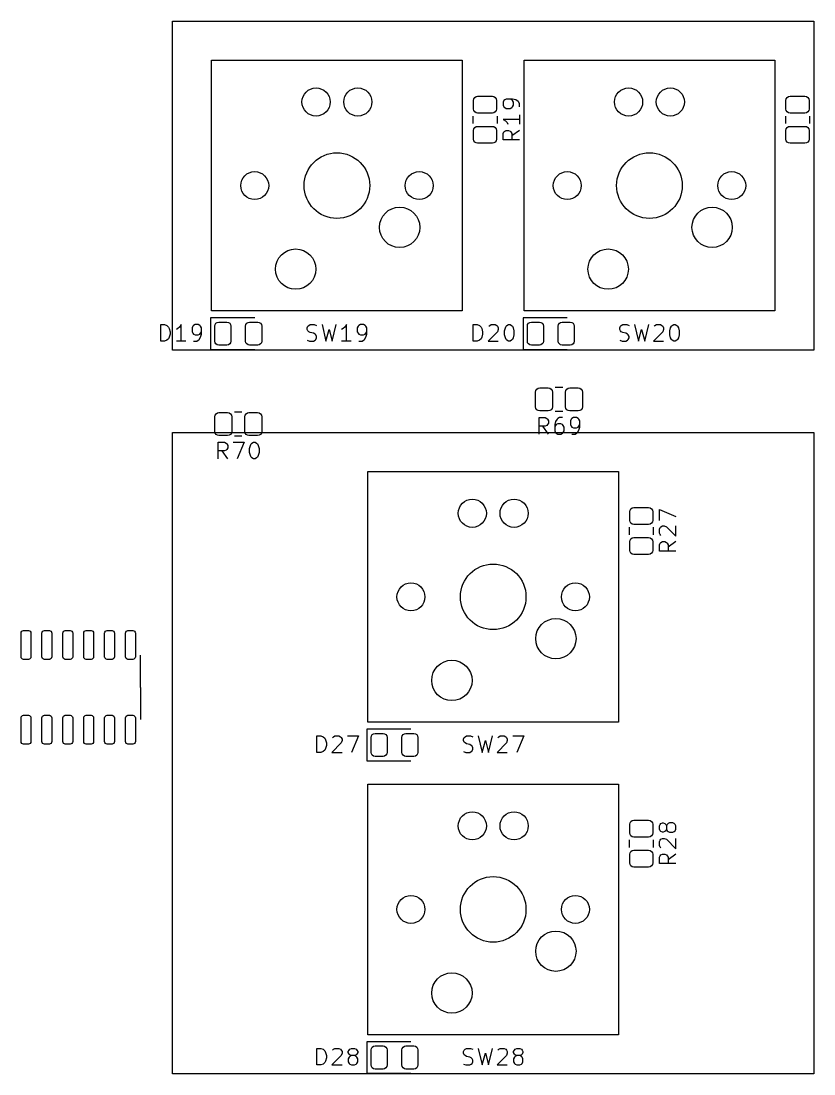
# Model space of a CAD drawing. Header units: millimetres. Extents: x 0 to 485, y -84 to 360.
# Drawn here: x 327.8 to 376, y 129 to 193 of the extents above; entities that cross this region are included whole.
import ezdxf

# ---------------------------------------------------------------- set-up
doc = ezdxf.new("R2010")
doc.units = ezdxf.units.MM
doc.layers.get('0').update_dxf_attribs({"lineweight": 25})
doc.layers.add('Import', color=16, linetype='Continuous', lineweight=25, true_color=0x800000)

msp = doc.modelspace()

# ---------------------------------------------------------------- linework, layer by layer
for p, q in [((337, 173), (337, 193)), ((337, 193), (376, 193)), ((376, 193), (376, 173)), ((376, 173), (337, 173)), ((337, 129), (337, 168)), ((337, 168), (376, 168)), ((376, 168), (376, 129)), ((376, 129), (337, 129))]:
    msp.add_line(p, q)
at = {"layer": 'Import', "flags": 128}
for points in [[(339.38, 190.62), (354.62, 190.62)], [(339.38, 175.38), (339.38, 190.62)], [(354.62, 190.62), (354.62, 175.38)], [(358.38, 190.62), (373.62, 190.62)], [(358.38, 175.38), (358.38, 190.62)], [(373.62, 190.62), (373.62, 175.38)], [(356.45, 188.425), (356.5457, 188.406), (356.6268, 188.3518), (356.681, 188.2707), (356.7, 188.175), (356.7, 187.65), (356.681, 187.5543), (356.6268, 187.4732), (356.5457, 187.419), (356.45, 187.4), (355.55, 187.4), (355.4543, 187.419), (355.3732, 187.4732), (355.319, 187.5543), (355.3, 187.65), (355.3, 188.175), (355.319, 188.2707), (355.3732, 188.3518), (355.4543, 188.406), (355.55, 188.425), (356.45, 188.425)], [(357.1524, 188.1667), (357.1048, 188.0714)], [(357.2001, 188.2143), (357.1524, 188.1667)], [(357.2953, 188.2619), (357.2001, 188.2143)], [(357.6762, 188.2619), (357.2953, 188.2619)], [(357.6286, 188.2143), (357.5334, 188.2619)], [(357.6762, 188.1667), (357.6286, 188.2143)], [(357.8667, 188.2143), (357.6762, 188.2619)], [(357.7239, 188.0714), (357.6762, 188.1667)], [(358.0096, 188.1191), (357.8667, 188.2143)], [(375.45, 188.425), (375.5457, 188.406), (375.6268, 188.3518), (375.681, 188.2707), (375.7, 188.175), (375.7, 187.65), (375.681, 187.5543), (375.6268, 187.4732), (375.5457, 187.419), (375.45, 187.4), (374.55, 187.4), (374.4543, 187.419), (374.3732, 187.4732), (374.319, 187.5543), (374.3, 187.65), (374.3, 188.175), (374.319, 188.2707), (374.3732, 188.3518), (374.4543, 188.406), (374.55, 188.425), (375.45, 188.425)], [(357.1048, 188.0714), (357.1048, 187.881)], [(357.1048, 187.881), (357.1524, 187.7857)], [(357.1524, 187.7857), (357.2001, 187.7381)], [(357.2001, 187.7381), (357.2953, 187.6905)], [(357.2953, 187.6905), (357.5334, 187.6905)], [(357.5334, 187.6905), (357.6286, 187.7381)], [(357.6286, 187.7381), (357.6762, 187.7857)], [(357.6762, 187.7857), (357.7239, 187.881)], [(357.7239, 187.881), (357.7239, 188.0714)], [(358.0572, 188.0714), (358.0096, 188.1191)], [(358.1048, 187.9762), (358.0572, 188.0714)], [(358.1048, 187.7857), (358.1048, 187.9762)], [(355.265, 187.2271), (355.265, 186.7729)], [(356.735, 187.2271), (356.735, 186.7729)], [(358.1048, 187.0238), (357.1048, 187.0238)], [(357.1048, 187.0238), (357.2477, 186.9286)], [(357.2477, 186.9286), (357.3429, 186.8333)], [(358.1048, 187.3095), (358.1048, 186.7381)], [(374.265, 187.2271), (374.265, 186.7729)], [(375.735, 187.2271), (375.735, 186.7729)], [(356.45, 186.6), (356.5457, 186.581), (356.6268, 186.5268), (356.681, 186.4457), (356.7, 186.35), (356.7, 185.825), (356.681, 185.7293), (356.6268, 185.6482), (356.5457, 185.594), (356.45, 185.575), (355.55, 185.575), (355.4543, 185.594), (355.3732, 185.6482), (355.319, 185.7293), (355.3, 185.825), (355.3, 186.35), (355.319, 186.4457), (355.3732, 186.5268), (355.4543, 186.581), (355.55, 186.6), (356.45, 186.6)], [(357.1048, 186.1667), (357.1524, 186.2619)], [(357.1524, 186.2619), (357.2001, 186.3095)], [(357.2001, 186.3095), (357.2953, 186.3572)], [(357.2953, 186.3572), (357.4382, 186.3572)], [(357.3429, 186.8333), (357.3905, 186.7381)], [(357.4382, 186.3572), (357.5334, 186.3095)], [(357.5334, 186.3095), (357.581, 186.2619)], [(357.581, 186.2619), (357.6286, 186.1667)], [(358.1048, 186.3572), (357.6286, 186.0238)], [(375.45, 186.6), (375.5457, 186.581), (375.6268, 186.5268), (375.681, 186.4457), (375.7, 186.35), (375.7, 185.825), (375.681, 185.7293), (375.6268, 185.6482), (375.5457, 185.594), (375.45, 185.575), (374.55, 185.575), (374.4543, 185.594), (374.3732, 185.6482), (374.319, 185.7293), (374.3, 185.825), (374.3, 186.35), (374.319, 186.4457), (374.3732, 186.5268), (374.4543, 186.581), (374.55, 186.6), (375.45, 186.6)], [(357.1048, 185.7857), (357.1048, 186.1667)], [(358.1048, 185.7857), (357.1048, 185.7857)], [(357.6286, 186.1667), (357.6286, 185.7857)], [(354.62, 175.38), (339.38, 175.38)], [(373.62, 175.38), (358.38, 175.38)], [(339.315, 174.96), (339.315, 173.04)], [(342, 174.96), (339.315, 174.96)], [(358.315, 174.96), (358.315, 173.04)], [(361, 174.96), (358.315, 174.96)], [(336.2857, 173.5452), (336.2857, 174.5452)], [(336.2857, 174.5452), (336.5238, 174.5452)], [(336.5238, 174.5452), (336.6667, 174.4976)], [(336.6667, 174.4976), (336.7619, 174.4023)], [(336.7619, 174.4023), (336.8095, 174.3071)], [(336.8095, 174.3071), (336.8571, 174.1166)], [(336.8571, 174.1166), (336.8571, 173.9738)], [(337.3333, 174.3071), (337.2381, 174.2595)], [(337.4286, 174.4023), (337.3333, 174.3071)], [(337.5238, 174.5452), (337.4286, 174.4023)], [(337.5238, 173.5452), (337.5238, 174.5452)], [(338.2381, 174.45), (338.1905, 174.3547)], [(338.1905, 174.3547), (338.1905, 174.1166)], [(338.1905, 174.1166), (338.2381, 174.0214)], [(338.2857, 174.4976), (338.2381, 174.45)], [(338.381, 174.5452), (338.2857, 174.4976)], [(338.5714, 174.5452), (338.381, 174.5452)], [(338.6667, 174.4976), (338.5714, 174.5452)], [(338.7143, 174.45), (338.6667, 174.4976)], [(338.7619, 174.3547), (338.7143, 174.45)], [(338.7143, 174.0214), (338.7619, 174.1166)], [(338.7619, 173.9738), (338.7619, 174.3547)], [(339.575, 174.4563), (339.5936, 174.5495), (339.6464, 174.6286), (339.7255, 174.6815), (339.8188, 174.7), (340.3062, 174.7), (340.3995, 174.6815), (340.4786, 174.6286), (340.5314, 174.5495), (340.55, 174.4563), (340.55, 173.5438), (340.5314, 173.4505), (340.4786, 173.3714), (340.3995, 173.3186), (340.3062, 173.3), (339.8188, 173.3), (339.7255, 173.3186), (339.6464, 173.3714), (339.5936, 173.4505), (339.575, 173.5438), (339.575, 174.4563)], [(341.45, 174.4563), (341.4686, 174.5495), (341.5214, 174.6286), (341.6005, 174.6815), (341.6938, 174.7), (342.1812, 174.7), (342.2745, 174.6815), (342.3536, 174.6286), (342.4064, 174.5495), (342.425, 174.4563), (342.425, 173.5438), (342.4064, 173.4505), (342.3536, 173.3714), (342.2745, 173.3186), (342.1812, 173.3), (341.6938, 173.3), (341.6005, 173.3186), (341.5214, 173.3714), (341.4686, 173.4505), (341.45, 173.5438), (341.45, 174.4563)], [(345.1905, 174.3547), (345.2381, 174.45)], [(345.1905, 174.2595), (345.1905, 174.3547)], [(345.2381, 174.1642), (345.1905, 174.2595)], [(345.2381, 174.45), (345.2857, 174.4976)], [(345.2857, 174.1166), (345.2381, 174.1642)], [(345.2857, 174.4976), (345.381, 174.5452)], [(345.381, 174.069), (345.2857, 174.1166)], [(345.381, 174.5452), (345.619, 174.5452)], [(345.619, 174.5452), (345.7619, 174.4976)], [(346.0952, 174.5452), (346.3333, 173.5452)], [(346.3333, 173.5452), (346.5238, 174.2595)], [(346.5238, 174.2595), (346.7143, 173.5452)], [(346.7143, 173.5452), (346.9524, 174.5452)], [(347.381, 174.3071), (347.2857, 174.2595)], [(347.4762, 174.4023), (347.381, 174.3071)], [(347.5714, 174.5452), (347.4762, 174.4023)], [(347.5714, 173.5452), (347.5714, 174.5452)], [(348.2857, 174.45), (348.2381, 174.3547)], [(348.2381, 174.3547), (348.2381, 174.1166)], [(348.2381, 174.1166), (348.2857, 174.0214)], [(348.3333, 174.4976), (348.2857, 174.45)], [(348.4286, 174.5452), (348.3333, 174.4976)], [(348.619, 174.5452), (348.4286, 174.5452)], [(348.7143, 174.4976), (348.619, 174.5452)], [(348.7619, 174.45), (348.7143, 174.4976)], [(348.8095, 174.3547), (348.7619, 174.45)], [(348.7619, 174.0214), (348.8095, 174.1166)], [(348.8095, 173.9738), (348.8095, 174.3547)], [(355.2857, 173.5452), (355.2857, 174.5452)], [(355.2857, 174.5452), (355.5238, 174.5452)], [(355.5238, 174.5452), (355.6667, 174.4976)], [(355.6667, 174.4976), (355.7619, 174.4023)], [(355.7619, 174.4023), (355.8095, 174.3071)], [(355.8095, 174.3071), (355.8571, 174.1166)], [(355.8571, 174.1166), (355.8571, 173.9738)], [(356.7619, 174.1166), (356.1905, 173.5452)], [(356.2381, 174.45), (356.2857, 174.4976)], [(356.2857, 174.4976), (356.381, 174.5452)], [(356.381, 174.5452), (356.619, 174.5452)], [(356.619, 174.5452), (356.7143, 174.4976)], [(356.7143, 174.4976), (356.7619, 174.45)], [(356.7619, 174.45), (356.8095, 174.3547)], [(356.8095, 174.2595), (356.7619, 174.1166)], [(356.8095, 174.3547), (356.8095, 174.2595)], [(357.1905, 174.1642), (357.2381, 174.3547)], [(357.1905, 173.9261), (357.1905, 174.1642)], [(357.2381, 174.3547), (357.2857, 174.45)], [(357.2857, 174.45), (357.3333, 174.4976)], [(357.3333, 174.4976), (357.4286, 174.5452)], [(357.4286, 174.5452), (357.5238, 174.5452)], [(357.5238, 174.5452), (357.619, 174.4976)], [(357.619, 174.4976), (357.6667, 174.45)], [(357.6667, 174.45), (357.7143, 174.3547)], [(357.7143, 174.3547), (357.7619, 174.1642)], [(357.7619, 174.1642), (357.7619, 173.9261)], [(358.575, 174.4563), (358.5936, 174.5495), (358.6464, 174.6286), (358.7255, 174.6815), (358.8188, 174.7), (359.3062, 174.7), (359.3995, 174.6815), (359.4786, 174.6286), (359.5314, 174.5495), (359.55, 174.4563), (359.55, 173.5438), (359.5314, 173.4505), (359.4786, 173.3714), (359.3995, 173.3186), (359.3062, 173.3), (358.8188, 173.3), (358.7255, 173.3186), (358.6464, 173.3714), (358.5936, 173.4505), (358.575, 173.5438), (358.575, 174.4563)], [(360.45, 174.4563), (360.4686, 174.5495), (360.5214, 174.6286), (360.6005, 174.6815), (360.6938, 174.7), (361.1812, 174.7), (361.2745, 174.6815), (361.3536, 174.6286), (361.4064, 174.5495), (361.425, 174.4563), (361.425, 173.5438), (361.4064, 173.4505), (361.3536, 173.3714), (361.2745, 173.3186), (361.1812, 173.3), (360.6938, 173.3), (360.6005, 173.3186), (360.5214, 173.3714), (360.4686, 173.4505), (360.45, 173.5438), (360.45, 174.4563)], [(364.1905, 174.3547), (364.2381, 174.45)], [(364.1905, 174.2595), (364.1905, 174.3547)], [(364.2381, 174.1642), (364.1905, 174.2595)], [(364.2381, 174.45), (364.2857, 174.4976)], [(364.2857, 174.1166), (364.2381, 174.1642)], [(364.2857, 174.4976), (364.381, 174.5452)], [(364.381, 174.069), (364.2857, 174.1166)], [(364.381, 174.5452), (364.619, 174.5452)], [(364.619, 174.5452), (364.7619, 174.4976)], [(365.0952, 174.5452), (365.3333, 173.5452)], [(365.3333, 173.5452), (365.5238, 174.2595)], [(365.5238, 174.2595), (365.7143, 173.5452)], [(365.7143, 173.5452), (365.9524, 174.5452)], [(366.8095, 174.1166), (366.2381, 173.5452)], [(366.2857, 174.45), (366.3333, 174.4976)], [(366.3333, 174.4976), (366.4286, 174.5452)], [(366.4286, 174.5452), (366.6667, 174.5452)], [(366.6667, 174.5452), (366.7619, 174.4976)], [(366.7619, 174.4976), (366.8095, 174.45)], [(366.8095, 174.45), (366.8571, 174.3547)], [(366.8571, 174.2595), (366.8095, 174.1166)], [(366.8571, 174.3547), (366.8571, 174.2595)], [(367.2381, 174.1642), (367.2857, 174.3547)], [(367.2381, 173.9261), (367.2381, 174.1642)], [(367.2857, 174.3547), (367.3333, 174.45)], [(367.3333, 174.45), (367.381, 174.4976)], [(367.381, 174.4976), (367.4762, 174.5452)], [(367.4762, 174.5452), (367.5714, 174.5452)], [(367.5714, 174.5452), (367.6667, 174.4976)], [(367.6667, 174.4976), (367.7143, 174.45)], [(367.7143, 174.45), (367.7619, 174.3547)], [(367.7619, 174.3547), (367.8095, 174.1642)], [(367.8095, 174.1642), (367.8095, 173.9261)], [(336.5238, 173.5452), (336.2857, 173.5452)], [(336.6667, 173.5928), (336.5238, 173.5452)], [(336.7619, 173.688), (336.6667, 173.5928)], [(336.8095, 173.7833), (336.7619, 173.688)], [(336.8571, 173.9738), (336.8095, 173.7833)], [(337.8095, 173.5452), (337.2381, 173.5452)], [(338.2381, 174.0214), (338.2857, 173.9738)], [(338.2857, 173.9738), (338.381, 173.9261)], [(338.2857, 173.5452), (338.4762, 173.5452)], [(338.381, 173.9261), (338.5714, 173.9261)], [(338.4762, 173.5452), (338.5714, 173.5928)], [(338.5714, 173.9261), (338.6667, 173.9738)], [(338.5714, 173.5928), (338.619, 173.6404)], [(338.619, 173.6404), (338.7143, 173.7833)], [(338.6667, 173.9738), (338.7143, 174.0214)], [(338.7143, 173.7833), (338.7619, 173.9738)], [(345.1905, 173.5928), (345.3333, 173.5452)], [(345.3333, 173.5452), (345.5714, 173.5452)], [(345.5714, 174.0214), (345.381, 174.069)], [(345.6667, 173.9738), (345.5714, 174.0214)], [(345.5714, 173.5452), (345.6667, 173.5928)], [(345.7143, 173.9261), (345.6667, 173.9738)], [(345.6667, 173.5928), (345.7143, 173.6404)], [(345.7619, 173.8309), (345.7143, 173.9261)], [(345.7143, 173.6404), (345.7619, 173.7357)], [(345.7619, 173.7357), (345.7619, 173.8309)], [(347.8571, 173.5452), (347.2857, 173.5452)], [(348.2857, 174.0214), (348.3333, 173.9738)], [(348.3333, 173.9738), (348.4286, 173.9261)], [(348.3333, 173.5452), (348.5238, 173.5452)], [(348.4286, 173.9261), (348.619, 173.9261)], [(348.5238, 173.5452), (348.619, 173.5928)], [(348.619, 173.9261), (348.7143, 173.9738)], [(348.619, 173.5928), (348.6667, 173.6404)], [(348.6667, 173.6404), (348.7619, 173.7833)], [(348.7143, 173.9738), (348.7619, 174.0214)], [(348.7619, 173.7833), (348.8095, 173.9738)], [(355.5238, 173.5452), (355.2857, 173.5452)], [(355.6667, 173.5928), (355.5238, 173.5452)], [(355.7619, 173.688), (355.6667, 173.5928)], [(355.8095, 173.7833), (355.7619, 173.688)], [(355.8571, 173.9738), (355.8095, 173.7833)], [(356.1905, 173.5452), (356.8095, 173.5452)], [(357.2381, 173.7357), (357.1905, 173.9261)], [(357.2857, 173.6404), (357.2381, 173.7357)], [(357.3333, 173.5928), (357.2857, 173.6404)], [(357.4286, 173.5452), (357.3333, 173.5928)], [(357.5238, 173.5452), (357.4286, 173.5452)], [(357.619, 173.5928), (357.5238, 173.5452)], [(357.6667, 173.6404), (357.619, 173.5928)], [(357.7143, 173.7357), (357.6667, 173.6404)], [(357.7619, 173.9261), (357.7143, 173.7357)], [(364.1905, 173.5928), (364.3333, 173.5452)], [(364.3333, 173.5452), (364.5714, 173.5452)], [(364.5714, 174.0214), (364.381, 174.069)], [(364.6667, 173.9738), (364.5714, 174.0214)], [(364.5714, 173.5452), (364.6667, 173.5928)], [(364.7143, 173.9261), (364.6667, 173.9738)], [(364.6667, 173.5928), (364.7143, 173.6404)], [(364.7619, 173.8309), (364.7143, 173.9261)], [(364.7143, 173.6404), (364.7619, 173.7357)], [(364.7619, 173.7357), (364.7619, 173.8309)], [(366.2381, 173.5452), (366.8571, 173.5452)], [(367.2857, 173.7357), (367.2381, 173.9261)], [(367.3333, 173.6404), (367.2857, 173.7357)], [(367.381, 173.5928), (367.3333, 173.6404)], [(367.4762, 173.5452), (367.381, 173.5928)], [(367.5714, 173.5452), (367.4762, 173.5452)], [(367.6667, 173.5928), (367.5714, 173.5452)], [(367.7143, 173.6404), (367.6667, 173.5928)], [(367.7619, 173.7357), (367.7143, 173.6404)], [(367.8095, 173.9261), (367.7619, 173.7357)], [(339.315, 173.04), (342, 173.04)], [(358.315, 173.04), (361, 173.04)], [(360.1, 169.55), (360.081, 169.4543), (360.0268, 169.3732), (359.9457, 169.319), (359.85, 169.3), (359.325, 169.3), (359.2293, 169.319), (359.1482, 169.3732), (359.094, 169.4543), (359.075, 169.55), (359.075, 170.45), (359.094, 170.5457), (359.1482, 170.6268), (359.2293, 170.681), (359.325, 170.7), (359.85, 170.7), (359.9457, 170.681), (360.0268, 170.6268), (360.081, 170.5457), (360.1, 170.45), (360.1, 169.55)], [(360.7271, 170.735), (360.2729, 170.735)], [(361.925, 169.55), (361.906, 169.4543), (361.8518, 169.3732), (361.7707, 169.319), (361.675, 169.3), (361.15, 169.3), (361.0543, 169.319), (360.9732, 169.3732), (360.919, 169.4543), (360.9, 169.55), (360.9, 170.45), (360.919, 170.5457), (360.9732, 170.6268), (361.0543, 170.681), (361.15, 170.7), (361.675, 170.7), (361.7707, 170.681), (361.8518, 170.6268), (361.906, 170.5457), (361.925, 170.45), (361.925, 169.55)], [(340.6, 168.05), (340.581, 167.9543), (340.5268, 167.8732), (340.4457, 167.819), (340.35, 167.8), (339.825, 167.8), (339.7293, 167.819), (339.6482, 167.8732), (339.594, 167.9543), (339.575, 168.05), (339.575, 168.95), (339.594, 169.0457), (339.6482, 169.1268), (339.7293, 169.181), (339.825, 169.2), (340.35, 169.2), (340.4457, 169.181), (340.5268, 169.1268), (340.581, 169.0457), (340.6, 168.95), (340.6, 168.05)], [(341.2271, 169.235), (340.7729, 169.235)], [(342.425, 168.05), (342.406, 167.9543), (342.3518, 167.8732), (342.2707, 167.819), (342.175, 167.8), (341.65, 167.8), (341.5543, 167.819), (341.4732, 167.8732), (341.419, 167.9543), (341.4, 168.05), (341.4, 168.95), (341.419, 169.0457), (341.4732, 169.1268), (341.5543, 169.181), (341.65, 169.2), (342.175, 169.2), (342.2707, 169.181), (342.3518, 169.1268), (342.406, 169.0457), (342.425, 168.95), (342.425, 168.05)], [(360.7271, 169.265), (360.2729, 169.265)], [(359.2857, 167.8952), (359.2857, 168.8952)], [(359.2857, 168.8952), (359.6667, 168.8952)], [(359.6667, 168.3714), (359.2857, 168.3714)], [(359.8571, 167.8952), (359.5238, 168.3714)], [(359.6667, 168.8952), (359.7619, 168.8476)], [(359.7619, 168.419), (359.6667, 168.3714)], [(359.7619, 168.8476), (359.8095, 168.8)], [(359.8095, 168.4666), (359.7619, 168.419)], [(359.8095, 168.8), (359.8571, 168.7047)], [(359.8571, 168.5619), (359.8095, 168.4666)], [(359.8571, 168.7047), (359.8571, 168.5619)], [(360.2857, 168.6571), (360.2381, 168.4666)], [(360.2381, 168.4666), (360.2381, 168.0857)], [(360.2857, 168.419), (360.2381, 168.3238)], [(360.381, 168.8), (360.2857, 168.6571)], [(360.3333, 168.4666), (360.2857, 168.419)], [(360.4286, 168.5142), (360.3333, 168.4666)], [(360.4286, 168.8476), (360.381, 168.8)], [(360.5238, 168.8952), (360.4286, 168.8476)], [(360.619, 168.5142), (360.4286, 168.5142)], [(360.7143, 168.8952), (360.5238, 168.8952)], [(360.7143, 168.4666), (360.619, 168.5142)], [(360.7619, 168.419), (360.7143, 168.4666)], [(360.8095, 168.3238), (360.7619, 168.419)], [(360.8095, 168.0857), (360.8095, 168.3238)], [(361.2381, 168.8), (361.1905, 168.7047)], [(361.1905, 168.7047), (361.1905, 168.4666)], [(361.1905, 168.4666), (361.2381, 168.3714)], [(361.2857, 168.8476), (361.2381, 168.8)], [(361.2381, 168.3714), (361.2857, 168.3238)], [(361.381, 168.8952), (361.2857, 168.8476)], [(361.2857, 168.3238), (361.381, 168.2761)], [(361.5714, 168.8952), (361.381, 168.8952)], [(361.6667, 168.8476), (361.5714, 168.8952)], [(361.5714, 168.2761), (361.6667, 168.3238)], [(361.7143, 168.8), (361.6667, 168.8476)], [(361.6667, 168.3238), (361.7143, 168.3714)], [(361.7619, 168.7047), (361.7143, 168.8)], [(361.7143, 168.3714), (361.7619, 168.4666)], [(361.7143, 168.1333), (361.7619, 168.3238)], [(361.7619, 168.3238), (361.7619, 168.7047)], [(341.2271, 167.765), (340.7729, 167.765)], [(360.2381, 168.0857), (360.2857, 167.9904)], [(360.2857, 167.9904), (360.3333, 167.9428)], [(360.3333, 167.9428), (360.4286, 167.8952)], [(360.4286, 167.8952), (360.619, 167.8952)], [(360.619, 167.8952), (360.7143, 167.9428)], [(360.7143, 167.9428), (360.7619, 167.9904)], [(360.7619, 167.9904), (360.8095, 168.0857)], [(361.2857, 167.8952), (361.4762, 167.8952)], [(361.381, 168.2761), (361.5714, 168.2761)], [(361.4762, 167.8952), (361.5714, 167.9428)], [(361.5714, 167.9428), (361.619, 167.9904)], [(361.619, 167.9904), (361.7143, 168.1333)], [(339.7857, 166.3952), (339.7857, 167.3952)], [(339.7857, 167.3952), (340.1667, 167.3952)], [(340.1667, 167.3952), (340.2619, 167.3476)], [(340.2619, 167.3476), (340.3095, 167.3)], [(340.3095, 167.3), (340.3571, 167.2047)], [(340.3571, 167.0619), (340.3095, 166.9666)], [(340.3571, 167.2047), (340.3571, 167.0619)], [(340.6905, 167.3952), (341.3571, 167.3952)], [(341.3571, 167.3952), (340.9286, 166.3952)], [(341.6905, 167.0142), (341.7381, 167.2047)], [(341.7381, 167.2047), (341.7857, 167.3)], [(341.7857, 167.3), (341.8333, 167.3476)], [(341.8333, 167.3476), (341.9286, 167.3952)], [(341.9286, 167.3952), (342.0238, 167.3952)], [(342.0238, 167.3952), (342.119, 167.3476)], [(342.119, 167.3476), (342.1667, 167.3)], [(342.1667, 167.3), (342.2143, 167.2047)], [(342.2143, 167.2047), (342.2619, 167.0142)], [(340.1667, 166.8714), (339.7857, 166.8714)], [(340.3571, 166.3952), (340.0238, 166.8714)], [(340.2619, 166.919), (340.1667, 166.8714)], [(340.3095, 166.9666), (340.2619, 166.919)], [(341.6905, 166.7761), (341.6905, 167.0142)], [(341.7381, 166.5857), (341.6905, 166.7761)], [(341.7857, 166.4904), (341.7381, 166.5857)], [(341.8333, 166.4428), (341.7857, 166.4904)], [(341.9286, 166.3952), (341.8333, 166.4428)], [(342.119, 166.4428), (342.0238, 166.3952)], [(342.1667, 166.4904), (342.119, 166.4428)], [(342.2143, 166.5857), (342.1667, 166.4904)], [(342.2619, 166.7761), (342.2143, 166.5857)], [(342.2619, 167.0142), (342.2619, 166.7761)], [(342.0238, 166.3952), (341.9286, 166.3952)], [(348.88, 165.62), (364.12, 165.62)], [(348.88, 150.38), (348.88, 165.62)], [(364.12, 165.62), (364.12, 150.38)], [(365.95, 163.425), (366.0457, 163.406), (366.1268, 163.3518), (366.181, 163.2707), (366.2, 163.175), (366.2, 162.65), (366.181, 162.5543), (366.1268, 162.4732), (366.0457, 162.419), (365.95, 162.4), (365.05, 162.4), (364.9543, 162.419), (364.8732, 162.4732), (364.819, 162.5543), (364.8, 162.65), (364.8, 163.175), (364.819, 163.2707), (364.8732, 163.3518), (364.9543, 163.406), (365.05, 163.425), (365.95, 163.425)], [(366.6048, 162.6429), (366.6048, 163.3095)], [(366.6048, 163.3095), (367.6048, 162.881)], [(364.765, 162.2271), (364.765, 161.7729)], [(366.235, 162.2271), (366.235, 161.7729)], [(366.6048, 162.1191), (366.6524, 162.2143)], [(366.6048, 161.881), (366.6048, 162.1191)], [(366.6524, 162.2143), (366.7001, 162.2619)], [(366.7001, 162.2619), (366.7953, 162.3095)], [(366.7953, 162.3095), (366.8905, 162.3095)], [(366.8905, 162.3095), (367.0334, 162.2619)], [(367.0334, 162.2619), (367.6048, 161.6905)], [(367.6048, 161.6905), (367.6048, 162.3095)], [(365.95, 161.6), (366.0457, 161.581), (366.1268, 161.5268), (366.181, 161.4457), (366.2, 161.35), (366.2, 160.825), (366.181, 160.7293), (366.1268, 160.6482), (366.0457, 160.594), (365.95, 160.575), (365.05, 160.575), (364.9543, 160.594), (364.8732, 160.6482), (364.819, 160.7293), (364.8, 160.825), (364.8, 161.35), (364.819, 161.4457), (364.8732, 161.5268), (364.9543, 161.581), (365.05, 161.6), (365.95, 161.6)], [(366.6524, 161.7857), (366.6048, 161.881)], [(366.7001, 161.7381), (366.6524, 161.7857)], [(366.6524, 161.2619), (366.7001, 161.3095)], [(366.7001, 161.3095), (366.7953, 161.3572)], [(366.7953, 161.3572), (366.9382, 161.3572)], [(366.9382, 161.3572), (367.0334, 161.3095)], [(367.0334, 161.3095), (367.081, 161.2619)], [(367.6048, 161.3572), (367.1286, 161.0238)], [(366.6048, 161.1667), (366.6524, 161.2619)], [(366.6048, 160.7857), (366.6048, 161.1667)], [(367.6048, 160.7857), (366.6048, 160.7857)], [(367.081, 161.2619), (367.1286, 161.1667)], [(367.1286, 161.1667), (367.1286, 160.7857)], [(327.945, 154.2), (327.8876, 154.2114), (327.8389, 154.2439), (327.8064, 154.2926), (327.795, 154.35), (327.795, 155.8), (327.8064, 155.8574), (327.8389, 155.9061), (327.8876, 155.9386), (327.945, 155.95), (328.245, 155.95), (328.3024, 155.9386), (328.3511, 155.9061), (328.3836, 155.8574), (328.395, 155.8), (328.395, 154.35), (328.3836, 154.2926), (328.3511, 154.2439), (328.3024, 154.2114), (328.245, 154.2), (327.945, 154.2)], [(329.215, 154.2), (329.1576, 154.2114), (329.1089, 154.2439), (329.0764, 154.2926), (329.065, 154.35), (329.065, 155.8), (329.0764, 155.8574), (329.1089, 155.9061), (329.1576, 155.9386), (329.215, 155.95), (329.515, 155.95), (329.5724, 155.9386), (329.6211, 155.9061), (329.6536, 155.8574), (329.665, 155.8), (329.665, 154.35), (329.6536, 154.2926), (329.6211, 154.2439), (329.5724, 154.2114), (329.515, 154.2), (329.215, 154.2)], [(330.485, 154.2), (330.4276, 154.2114), (330.3789, 154.2439), (330.3464, 154.2926), (330.335, 154.35), (330.335, 155.8), (330.3464, 155.8574), (330.3789, 155.9061), (330.4276, 155.9386), (330.485, 155.95), (330.785, 155.95), (330.8424, 155.9386), (330.8911, 155.9061), (330.9236, 155.8574), (330.935, 155.8), (330.935, 154.35), (330.9236, 154.2926), (330.8911, 154.2439), (330.8424, 154.2114), (330.785, 154.2), (330.485, 154.2)], [(331.755, 154.2), (331.6976, 154.2114), (331.6489, 154.2439), (331.6164, 154.2926), (331.605, 154.35), (331.605, 155.8), (331.6164, 155.8574), (331.6489, 155.9061), (331.6976, 155.9386), (331.755, 155.95), (332.055, 155.95), (332.1124, 155.9386), (332.1611, 155.9061), (332.1936, 155.8574), (332.205, 155.8), (332.205, 154.35), (332.1936, 154.2926), (332.1611, 154.2439), (332.1124, 154.2114), (332.055, 154.2), (331.755, 154.2)], [(333.025, 154.2), (332.9676, 154.2114), (332.9189, 154.2439), (332.8864, 154.2926), (332.875, 154.35), (332.875, 155.8), (332.8864, 155.8574), (332.9189, 155.9061), (332.9676, 155.9386), (333.025, 155.95), (333.325, 155.95), (333.3824, 155.9386), (333.4311, 155.9061), (333.4636, 155.8574), (333.475, 155.8), (333.475, 154.35), (333.4636, 154.2926), (333.4311, 154.2439), (333.3824, 154.2114), (333.325, 154.2), (333.025, 154.2)], [(334.295, 154.2), (334.2376, 154.2114), (334.1889, 154.2439), (334.1564, 154.2926), (334.145, 154.35), (334.145, 155.8), (334.1564, 155.8574), (334.1889, 155.9061), (334.2376, 155.9386), (334.295, 155.95), (334.595, 155.95), (334.6524, 155.9386), (334.7011, 155.9061), (334.7336, 155.8574), (334.745, 155.8), (334.745, 154.35), (334.7336, 154.2926), (334.7011, 154.2439), (334.6524, 154.2114), (334.595, 154.2), (334.295, 154.2)], [(335.06, 152.5), (335.06, 154.45)], [(335.06, 152.5), (335.06, 150.55)], [(327.945, 149.05), (327.8876, 149.0614), (327.8389, 149.0939), (327.8064, 149.1426), (327.795, 149.2), (327.795, 150.65), (327.8064, 150.7074), (327.8389, 150.7561), (327.8876, 150.7886), (327.945, 150.8), (328.245, 150.8), (328.3024, 150.7886), (328.3511, 150.7561), (328.3836, 150.7074), (328.395, 150.65), (328.395, 149.2), (328.3836, 149.1426), (328.3511, 149.0939), (328.3024, 149.0614), (328.245, 149.05), (327.945, 149.05)], [(329.215, 149.05), (329.1576, 149.0614), (329.1089, 149.0939), (329.0764, 149.1426), (329.065, 149.2), (329.065, 150.65), (329.0764, 150.7074), (329.1089, 150.7561), (329.1576, 150.7886), (329.215, 150.8), (329.515, 150.8), (329.5724, 150.7886), (329.6211, 150.7561), (329.6536, 150.7074), (329.665, 150.65), (329.665, 149.2), (329.6536, 149.1426), (329.6211, 149.0939), (329.5724, 149.0614), (329.515, 149.05), (329.215, 149.05)], [(330.485, 149.05), (330.4276, 149.0614), (330.3789, 149.0939), (330.3464, 149.1426), (330.335, 149.2), (330.335, 150.65), (330.3464, 150.7074), (330.3789, 150.7561), (330.4276, 150.7886), (330.485, 150.8), (330.785, 150.8), (330.8424, 150.7886), (330.8911, 150.7561), (330.9236, 150.7074), (330.935, 150.65), (330.935, 149.2), (330.9236, 149.1426), (330.8911, 149.0939), (330.8424, 149.0614), (330.785, 149.05), (330.485, 149.05)], [(331.755, 149.05), (331.6976, 149.0614), (331.6489, 149.0939), (331.6164, 149.1426), (331.605, 149.2), (331.605, 150.65), (331.6164, 150.7074), (331.6489, 150.7561), (331.6976, 150.7886), (331.755, 150.8), (332.055, 150.8), (332.1124, 150.7886), (332.1611, 150.7561), (332.1936, 150.7074), (332.205, 150.65), (332.205, 149.2), (332.1936, 149.1426), (332.1611, 149.0939), (332.1124, 149.0614), (332.055, 149.05), (331.755, 149.05)], [(333.025, 149.05), (332.9676, 149.0614), (332.9189, 149.0939), (332.8864, 149.1426), (332.875, 149.2), (332.875, 150.65), (332.8864, 150.7074), (332.9189, 150.7561), (332.9676, 150.7886), (333.025, 150.8), (333.325, 150.8), (333.3824, 150.7886), (333.4311, 150.7561), (333.4636, 150.7074), (333.475, 150.65), (333.475, 149.2), (333.4636, 149.1426), (333.4311, 149.0939), (333.3824, 149.0614), (333.325, 149.05), (333.025, 149.05)], [(334.295, 149.05), (334.2376, 149.0614), (334.1889, 149.0939), (334.1564, 149.1426), (334.145, 149.2), (334.145, 150.65), (334.1564, 150.7074), (334.1889, 150.7561), (334.2376, 150.7886), (334.295, 150.8), (334.595, 150.8), (334.6524, 150.7886), (334.7011, 150.7561), (334.7336, 150.7074), (334.745, 150.65), (334.745, 149.2), (334.7336, 149.1426), (334.7011, 149.0939), (334.6524, 149.0614), (334.595, 149.05), (334.295, 149.05)], [(348.815, 149.96), (348.815, 148.04)], [(351.5, 149.96), (348.815, 149.96)], [(364.12, 150.38), (348.88, 150.38)], [(345.7857, 148.5452), (345.7857, 149.5452)], [(345.7857, 149.5452), (346.0238, 149.5452)], [(346.0238, 149.5452), (346.1667, 149.4976)], [(346.1667, 149.4976), (346.2619, 149.4023)], [(346.2619, 149.4023), (346.3095, 149.3071)], [(346.3095, 149.3071), (346.3571, 149.1166)], [(346.7381, 149.45), (346.7857, 149.4976)], [(346.7857, 149.4976), (346.881, 149.5452)], [(346.881, 149.5452), (347.119, 149.5452)], [(347.119, 149.5452), (347.2143, 149.4976)], [(347.2143, 149.4976), (347.2619, 149.45)], [(347.2619, 149.45), (347.3095, 149.3547)], [(347.3095, 149.2595), (347.2619, 149.1166)], [(347.3095, 149.3547), (347.3095, 149.2595)], [(347.6429, 149.5452), (348.3095, 149.5452)], [(348.3095, 149.5452), (347.881, 148.5452)], [(349.075, 149.4563), (349.0936, 149.5495), (349.1464, 149.6286), (349.2255, 149.6815), (349.3188, 149.7), (349.8062, 149.7), (349.8995, 149.6815), (349.9786, 149.6286), (350.0314, 149.5495), (350.05, 149.4563), (350.05, 148.5438), (350.0314, 148.4505), (349.9786, 148.3714), (349.8995, 148.3186), (349.8062, 148.3), (349.3188, 148.3), (349.2255, 148.3186), (349.1464, 148.3714), (349.0936, 148.4505), (349.075, 148.5438), (349.075, 149.4563)], [(350.95, 149.4563), (350.9686, 149.5495), (351.0214, 149.6286), (351.1005, 149.6815), (351.1938, 149.7), (351.6812, 149.7), (351.7745, 149.6815), (351.8536, 149.6286), (351.9064, 149.5495), (351.925, 149.4563), (351.925, 148.5438), (351.9064, 148.4505), (351.8536, 148.3714), (351.7745, 148.3186), (351.6812, 148.3), (351.1938, 148.3), (351.1005, 148.3186), (351.0214, 148.3714), (350.9686, 148.4505), (350.95, 148.5438), (350.95, 149.4563)], [(354.6905, 149.3547), (354.7381, 149.45)], [(354.6905, 149.2595), (354.6905, 149.3547)], [(354.7381, 149.1642), (354.6905, 149.2595)], [(354.7381, 149.45), (354.7857, 149.4976)], [(354.7857, 149.1166), (354.7381, 149.1642)], [(354.7857, 149.4976), (354.881, 149.5452)], [(354.881, 149.5452), (355.119, 149.5452)], [(355.119, 149.5452), (355.2619, 149.4976)], [(355.5952, 149.5452), (355.8333, 148.5452)], [(355.8333, 148.5452), (356.0238, 149.2595)], [(356.0238, 149.2595), (356.2143, 148.5452)], [(356.2143, 148.5452), (356.4524, 149.5452)], [(356.7857, 149.45), (356.8333, 149.4976)], [(356.8333, 149.4976), (356.9286, 149.5452)], [(356.9286, 149.5452), (357.1667, 149.5452)], [(357.1667, 149.5452), (357.2619, 149.4976)], [(357.2619, 149.4976), (357.3095, 149.45)], [(357.3095, 149.45), (357.3571, 149.3547)], [(357.3571, 149.2595), (357.3095, 149.1166)], [(357.3571, 149.3547), (357.3571, 149.2595)], [(357.6905, 149.5452), (358.3571, 149.5452)], [(358.3571, 149.5452), (357.9286, 148.5452)], [(346.0238, 148.5452), (345.7857, 148.5452)], [(346.1667, 148.5928), (346.0238, 148.5452)], [(346.2619, 148.688), (346.1667, 148.5928)], [(346.3095, 148.7833), (346.2619, 148.688)], [(346.3571, 148.9738), (346.3095, 148.7833)], [(346.3571, 149.1166), (346.3571, 148.9738)], [(347.2619, 149.1166), (346.6905, 148.5452)], [(346.6905, 148.5452), (347.3095, 148.5452)], [(354.6905, 148.5928), (354.8333, 148.5452)], [(354.881, 149.069), (354.7857, 149.1166)], [(354.8333, 148.5452), (355.0714, 148.5452)], [(355.0714, 149.0214), (354.881, 149.069)], [(355.1667, 148.9738), (355.0714, 149.0214)], [(355.0714, 148.5452), (355.1667, 148.5928)], [(355.2143, 148.9261), (355.1667, 148.9738)], [(355.1667, 148.5928), (355.2143, 148.6404)], [(355.2619, 148.8309), (355.2143, 148.9261)], [(355.2143, 148.6404), (355.2619, 148.7357)], [(355.2619, 148.7357), (355.2619, 148.8309)], [(357.3095, 149.1166), (356.7381, 148.5452)], [(356.7381, 148.5452), (357.3571, 148.5452)], [(348.815, 148.04), (351.5, 148.04)], [(348.88, 146.62), (364.12, 146.62)], [(348.88, 131.38), (348.88, 146.62)], [(364.12, 146.62), (364.12, 131.38)], [(365.95, 144.425), (366.0457, 144.406), (366.1268, 144.3518), (366.181, 144.2707), (366.2, 144.175), (366.2, 143.65), (366.181, 143.5543), (366.1268, 143.4732), (366.0457, 143.419), (365.95, 143.4), (365.05, 143.4), (364.9543, 143.419), (364.8732, 143.4732), (364.819, 143.5543), (364.8, 143.65), (364.8, 144.175), (364.819, 144.2707), (364.8732, 144.3518), (364.9543, 144.406), (365.05, 144.425), (365.95, 144.425)], [(366.6048, 144.0714), (366.6524, 144.1667)], [(366.6048, 143.881), (366.6048, 144.0714)], [(366.6524, 144.1667), (366.7001, 144.2143)], [(366.7001, 144.2143), (366.7953, 144.2619)], [(366.7953, 144.2619), (366.8429, 144.2619)], [(366.8429, 144.2619), (366.9382, 144.2143)], [(366.9382, 144.2143), (366.9858, 144.1667)], [(366.9858, 144.1667), (367.0334, 144.0714)], [(367.081, 144.1667), (367.0334, 144.0714)], [(367.0334, 144.0714), (367.0334, 143.881)], [(367.1286, 144.2143), (367.081, 144.1667)], [(367.2239, 144.2619), (367.1286, 144.2143)], [(367.4143, 144.2619), (367.2239, 144.2619)], [(367.5096, 144.2143), (367.4143, 144.2619)], [(367.5572, 144.1667), (367.5096, 144.2143)], [(367.6048, 144.0714), (367.5572, 144.1667)], [(367.6048, 143.881), (367.6048, 144.0714)], [(366.6524, 143.7857), (366.6048, 143.881)], [(366.7001, 143.7381), (366.6524, 143.7857)], [(366.7953, 143.6905), (366.7001, 143.7381)], [(366.8429, 143.6905), (366.7953, 143.6905)], [(366.9382, 143.7381), (366.8429, 143.6905)], [(366.9858, 143.7857), (366.9382, 143.7381)], [(367.0334, 143.881), (366.9858, 143.7857)], [(367.0334, 143.881), (367.081, 143.7857)], [(367.081, 143.7857), (367.1286, 143.7381)], [(367.1286, 143.7381), (367.2239, 143.6905)], [(367.2239, 143.6905), (367.4143, 143.6905)], [(367.4143, 143.6905), (367.5096, 143.7381)], [(367.5096, 143.7381), (367.5572, 143.7857)], [(367.5572, 143.7857), (367.6048, 143.881)], [(364.765, 143.2271), (364.765, 142.7729)], [(366.235, 143.2271), (366.235, 142.7729)], [(366.6048, 143.1191), (366.6524, 143.2143)], [(366.6048, 142.881), (366.6048, 143.1191)], [(366.6524, 142.7857), (366.6048, 142.881)], [(366.6524, 143.2143), (366.7001, 143.2619)], [(366.7001, 142.7381), (366.6524, 142.7857)], [(366.7001, 143.2619), (366.7953, 143.3095)], [(366.7953, 143.3095), (366.8905, 143.3095)], [(366.8905, 143.3095), (367.0334, 143.2619)], [(367.0334, 143.2619), (367.6048, 142.6905)], [(367.6048, 142.6905), (367.6048, 143.3095)], [(365.95, 142.6), (366.0457, 142.581), (366.1268, 142.5268), (366.181, 142.4457), (366.2, 142.35), (366.2, 141.825), (366.181, 141.7293), (366.1268, 141.6482), (366.0457, 141.594), (365.95, 141.575), (365.05, 141.575), (364.9543, 141.594), (364.8732, 141.6482), (364.819, 141.7293), (364.8, 141.825), (364.8, 142.35), (364.819, 142.4457), (364.8732, 142.5268), (364.9543, 142.581), (365.05, 142.6), (365.95, 142.6)], [(366.6048, 142.1667), (366.6524, 142.2619)], [(366.6048, 141.7857), (366.6048, 142.1667)], [(366.6524, 142.2619), (366.7001, 142.3095)], [(366.7001, 142.3095), (366.7953, 142.3572)], [(366.7953, 142.3572), (366.9382, 142.3572)], [(366.9382, 142.3572), (367.0334, 142.3095)], [(367.0334, 142.3095), (367.081, 142.2619)], [(367.081, 142.2619), (367.1286, 142.1667)], [(367.6048, 142.3572), (367.1286, 142.0238)], [(367.1286, 142.1667), (367.1286, 141.7857)], [(367.6048, 141.7857), (366.6048, 141.7857)], [(364.12, 131.38), (348.88, 131.38)], [(348.815, 130.96), (348.815, 129.04)], [(351.5, 130.96), (348.815, 130.96)], [(349.075, 130.4563), (349.0936, 130.5495), (349.1464, 130.6286), (349.2255, 130.6815), (349.3188, 130.7), (349.8062, 130.7), (349.8995, 130.6815), (349.9786, 130.6286), (350.0314, 130.5495), (350.05, 130.4563), (350.05, 129.5438), (350.0314, 129.4505), (349.9786, 129.3714), (349.8995, 129.3186), (349.8062, 129.3), (349.3188, 129.3), (349.2255, 129.3186), (349.1464, 129.3714), (349.0936, 129.4505), (349.075, 129.5438), (349.075, 130.4563)], [(350.95, 130.4563), (350.9686, 130.5495), (351.0214, 130.6286), (351.1005, 130.6815), (351.1938, 130.7), (351.6812, 130.7), (351.7745, 130.6815), (351.8536, 130.6286), (351.9064, 130.5495), (351.925, 130.4563), (351.925, 129.5438), (351.9064, 129.4505), (351.8536, 129.3714), (351.7745, 129.3186), (351.6812, 129.3), (351.1938, 129.3), (351.1005, 129.3186), (351.0214, 129.3714), (350.9686, 129.4505), (350.95, 129.5438), (350.95, 130.4563)], [(345.7857, 129.5452), (345.7857, 130.5452)], [(345.7857, 130.5452), (346.0238, 130.5452)], [(346.0238, 130.5452), (346.1667, 130.4976)], [(346.1667, 130.4976), (346.2619, 130.4023)], [(346.2619, 130.4023), (346.3095, 130.3071)], [(346.3095, 130.3071), (346.3571, 130.1166)], [(346.3571, 129.9738), (346.3095, 129.7833)], [(346.3571, 130.1166), (346.3571, 129.9738)], [(347.2619, 130.1166), (346.6905, 129.5452)], [(346.7381, 130.45), (346.7857, 130.4976)], [(346.7857, 130.4976), (346.881, 130.5452)], [(346.881, 130.5452), (347.119, 130.5452)], [(347.119, 130.5452), (347.2143, 130.4976)], [(347.2143, 130.4976), (347.2619, 130.45)], [(347.2619, 130.45), (347.3095, 130.3547)], [(347.3095, 130.2595), (347.2619, 130.1166)], [(347.3095, 130.3547), (347.3095, 130.2595)], [(347.6905, 130.3547), (347.7381, 130.45)], [(347.6905, 130.3071), (347.6905, 130.3547)], [(347.7381, 130.2119), (347.6905, 130.3071)], [(347.7381, 130.0214), (347.6905, 129.9261)], [(347.6905, 129.9261), (347.6905, 129.7357)], [(347.7381, 130.45), (347.7857, 130.4976)], [(347.7857, 130.1642), (347.7381, 130.2119)], [(347.7857, 130.069), (347.7381, 130.0214)], [(347.7857, 130.4976), (347.881, 130.5452)], [(347.881, 130.1166), (347.7857, 130.1642)], [(347.881, 130.1166), (347.7857, 130.069)], [(347.881, 130.5452), (348.0714, 130.5452)], [(348.0714, 130.1166), (347.881, 130.1166)], [(348.0714, 130.5452), (348.1667, 130.4976)], [(348.1667, 130.1642), (348.0714, 130.1166)], [(348.1667, 130.069), (348.0714, 130.1166)], [(348.1667, 130.4976), (348.2143, 130.45)], [(348.2143, 130.2119), (348.1667, 130.1642)], [(348.2143, 130.0214), (348.1667, 130.069)], [(348.2143, 130.45), (348.2619, 130.3547)], [(348.2619, 130.3071), (348.2143, 130.2119)], [(348.2619, 129.9261), (348.2143, 130.0214)], [(348.2619, 130.3547), (348.2619, 130.3071)], [(348.2619, 129.7357), (348.2619, 129.9261)], [(354.6905, 130.3547), (354.7381, 130.45)], [(354.6905, 130.2595), (354.6905, 130.3547)], [(354.7381, 130.1642), (354.6905, 130.2595)], [(354.7381, 130.45), (354.7857, 130.4976)], [(354.7857, 130.1166), (354.7381, 130.1642)], [(354.7857, 130.4976), (354.881, 130.5452)], [(354.881, 130.069), (354.7857, 130.1166)], [(354.881, 130.5452), (355.119, 130.5452)], [(355.0714, 130.0214), (354.881, 130.069)], [(355.1667, 129.9738), (355.0714, 130.0214)], [(355.119, 130.5452), (355.2619, 130.4976)], [(355.2143, 129.9261), (355.1667, 129.9738)], [(355.2619, 129.8309), (355.2143, 129.9261)], [(355.5952, 130.5452), (355.8333, 129.5452)], [(355.8333, 129.5452), (356.0238, 130.2595)], [(356.0238, 130.2595), (356.2143, 129.5452)], [(356.2143, 129.5452), (356.4524, 130.5452)], [(357.3095, 130.1166), (356.7381, 129.5452)], [(356.7857, 130.45), (356.8333, 130.4976)], [(356.8333, 130.4976), (356.9286, 130.5452)], [(356.9286, 130.5452), (357.1667, 130.5452)], [(357.1667, 130.5452), (357.2619, 130.4976)], [(357.2619, 130.4976), (357.3095, 130.45)], [(357.3095, 130.45), (357.3571, 130.3547)], [(357.3571, 130.2595), (357.3095, 130.1166)], [(357.3571, 130.3547), (357.3571, 130.2595)], [(357.7381, 130.3547), (357.7857, 130.45)], [(357.7381, 130.3071), (357.7381, 130.3547)], [(357.7857, 130.2119), (357.7381, 130.3071)], [(357.7857, 130.0214), (357.7381, 129.9261)], [(357.7381, 129.9261), (357.7381, 129.7357)], [(357.7857, 130.45), (357.8333, 130.4976)], [(357.8333, 130.1642), (357.7857, 130.2119)], [(357.8333, 130.069), (357.7857, 130.0214)], [(357.8333, 130.4976), (357.9286, 130.5452)], [(357.9286, 130.1166), (357.8333, 130.1642)], [(357.9286, 130.1166), (357.8333, 130.069)], [(357.9286, 130.5452), (358.119, 130.5452)], [(358.119, 130.1166), (357.9286, 130.1166)], [(358.119, 130.5452), (358.2143, 130.4976)], [(358.2143, 130.1642), (358.119, 130.1166)], [(358.2143, 130.069), (358.119, 130.1166)], [(358.2143, 130.4976), (358.2619, 130.45)], [(358.2619, 130.2119), (358.2143, 130.1642)], [(358.2619, 130.0214), (358.2143, 130.069)], [(358.2619, 130.45), (358.3095, 130.3547)], [(358.3095, 130.3071), (358.2619, 130.2119)], [(358.3095, 129.9261), (358.2619, 130.0214)], [(358.3095, 130.3547), (358.3095, 130.3071)], [(358.3095, 129.7357), (358.3095, 129.9261)], [(346.0238, 129.5452), (345.7857, 129.5452)], [(346.1667, 129.5928), (346.0238, 129.5452)], [(346.2619, 129.688), (346.1667, 129.5928)], [(346.3095, 129.7833), (346.2619, 129.688)], [(346.6905, 129.5452), (347.3095, 129.5452)], [(347.6905, 129.7357), (347.7381, 129.6404)], [(347.7381, 129.6404), (347.7857, 129.5928)], [(347.7857, 129.5928), (347.881, 129.5452)], [(347.881, 129.5452), (348.0714, 129.5452)], [(348.0714, 129.5452), (348.1667, 129.5928)], [(348.1667, 129.5928), (348.2143, 129.6404)], [(348.2143, 129.6404), (348.2619, 129.7357)], [(354.6905, 129.5928), (354.8333, 129.5452)], [(354.8333, 129.5452), (355.0714, 129.5452)], [(355.0714, 129.5452), (355.1667, 129.5928)], [(355.1667, 129.5928), (355.2143, 129.6404)], [(355.2143, 129.6404), (355.2619, 129.7357)], [(355.2619, 129.7357), (355.2619, 129.8309)], [(356.7381, 129.5452), (357.3571, 129.5452)], [(357.7381, 129.7357), (357.7857, 129.6404)], [(357.7857, 129.6404), (357.8333, 129.5928)], [(357.8333, 129.5928), (357.9286, 129.5452)], [(357.9286, 129.5452), (358.119, 129.5452)], [(358.119, 129.5452), (358.2143, 129.5928)], [(358.2143, 129.5928), (358.2619, 129.6404)], [(358.2619, 129.6404), (358.3095, 129.7357)], [(348.815, 129.04), (351.5, 129.04)]]:
    msp.add_lwpolyline(points, dxfattribs=at)
at = {"layer": 'Import'}
for centre, radius in [((345.73, 188.08), 0.856), ((348.27, 188.08), 0.856), ((364.73, 188.08), 0.856), ((367.27, 188.08), 0.856), ((347, 183), 1.9939), ((366, 183), 1.9939), ((342, 183), 0.85), ((352, 183), 0.85), ((361, 183), 0.85), ((371, 183), 0.85), ((350.81, 180.46), 1.227), ((369.81, 180.46), 1.227), ((344.49, 177.92), 1.227), ((363.49, 177.92), 1.227), ((355.23, 163.08), 0.856), ((357.77, 163.08), 0.856), ((356.5, 158), 1.9939), ((351.5, 158), 0.85), ((361.5, 158), 0.85), ((360.31, 155.46), 1.227), ((353.99, 152.92), 1.227), ((355.23, 144.08), 0.856), ((357.77, 144.08), 0.856), ((356.5, 139), 1.9939), ((351.5, 139), 0.85), ((361.5, 139), 0.85), ((360.31, 136.46), 1.227), ((353.99, 133.92), 1.227)]:
    msp.add_circle(centre, radius, dxfattribs=at)

doc.saveas('drawing.dxf')
